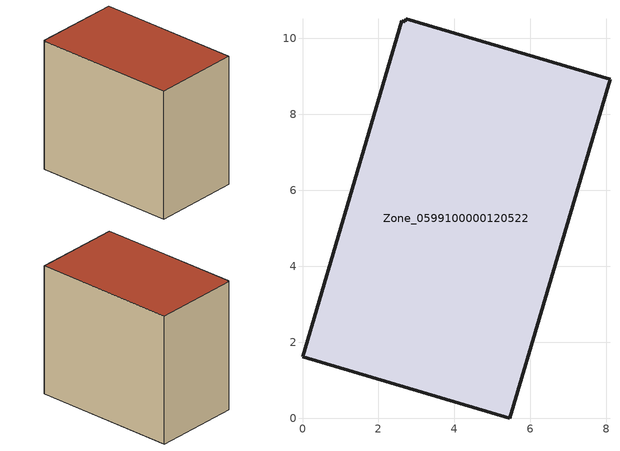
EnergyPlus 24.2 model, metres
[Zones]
Zone_0599100000120522
 floor ground (C_G): 2.72,10.52 8.1,8.92 5.46,0 0,1.62 2.62,10.47 2.7,10.44 z0.54
 wall outside (C_F): 5.46,0 8.1,8.92 2.72,10.52 2.7,10.44 2.62,10.47 0,1.62 5.46,0 z0.54:8.96
 roof outside (C_R): 8.1,8.92 2.72,10.52 2.7,10.44 2.62,10.47 0,1.62 5.46,0 z8.96
[BUILDING]
Pand.0599100000120522: North Axis=0; Terrain=City; Loads Convergence Tolerance Value=0.04; Temperature Convergence Tolerance Value=0.4; Solar Distribution=FullExterior; Maximum Number of Warmup Days=25; Minimum Number of Warmup Days=1
[Site:Location]
Rotterdam.The.Hague.AP_ZH_NLD Design_Conditions: Latitude=51.96; Longitude=4.45; Time Zone=1; Elevation=-4.5
[SITE:GROUNDTEMPERATURE:BUILDINGSURFACE]
18, 18, 18, 18, 18, 18, 18, 18, 18, 18, 18, 18
[MATERIAL] Thermal Absorptance=0.9; Solar Absorptance=0.7; Visible Absorptance=0.7
Name | Roughness | Thickness | Conductivity | Density | Specific Heat
G.TI.1975-1991 | MediumSmooth | 0.15 | 0.288461 | 540 | 1210
F.TI.1975-1991 | Rough | 0.3 | 0.230769 | 1920 | 840
R.TI.1975-1991 | MediumRough | 0.2 | 0.153846 | 1500 | 1000
[CONSTRUCTION]
C_G: G.TI.1975-1991
C_F: F.TI.1975-1991
C_R: R.TI.1975-1991
[ZONE]
Zone_0599100000120522: Type=1; Multiplier=1; Ceiling Height=Autocalculate; Volume=Autocalculate; Floor Area=autocalculate; Part of Total Floor Area=Yes
[ZONEINFILTRATION:DESIGNFLOWRATE]
Infil_Zone_0599100000120522: Zone or ZoneList or Space or SpaceList=Zone_0599100000120522; Schedule=AlwaysOn; Design Flow Rate Calculation Method=Flow/Area; Flow Rate per Floor Area=0.003; Constant Term Coefficient=1; Temperature Term Coefficient=0; Velocity Term Coefficient=0; Velocity Squared Term Coefficient=0
[HVACTEMPLATE:ZONE:IDEALLOADSAIRSYSTEM]
Zone_0599100000120522: Maximum Heating Supply Air Temperature=50; Minimum Cooling Supply Air Temperature=13; Maximum Heating Supply Air Humidity Ratio=0.0156; Minimum Cooling Supply Air Humidity Ratio=0.0077; Heating Limit=NoLimit; Cooling Limit=NoLimit; Dehumidification Control Type=ConstantSensibleHeatRatio; Cooling Sensible Heat Ratio=0.7; Dehumidification Setpoint=60; Humidification Control Type=None; Humidification Setpoint=30; Outdoor Air Method=None; Outdoor Air Flow Rate per Person=0.00944; Outdoor Air Flow Rate per Zone Floor Area=0; Outdoor Air Flow Rate per Zone=0; Demand Controlled Ventilation Type=None; Outdoor Air Economizer Type=NoEconomizer; Heat Recovery Type=None; Sensible Heat Recovery Effectiveness=0.7; Latent Heat Recovery Effectiveness=0.65
[ZONECONTROL:THERMOSTAT]
ThermostatControl_Zone_0599100000120522: Zone or ZoneList=Zone_0599100000120522; Control Type Schedule=DualSetpointControlType; Control 1=Thermostat_Zone_0599100000120522; Temperature Difference Between Cutout And Setpoint=0
[THERMOSTATSETPOINT:DUALSETPOINT]
Thermostat_Zone_0599100000120522: Heating Setpoint Temperature Schedule=HeatingSetpoint_Zone_0599100000120522; Cooling Setpoint Temperature Schedule=CoolingSetpoint_Zone_0599100000120522
[SCHEDULE:COMPACT]
HeatingSetpoint_Zone_0599100000120522: Through: 12/31, For: AllDays, Until: 24:00, 21
CoolingSetpoint_Zone_0599100000120522: Through: 12/31, For: AllDays, Until: 24:00, 24
DualSetpointControlType: Through: 12/31, For: AllDays, Until: 24:00, 4
AlwaysOn: Through: 12/31, For: AllDays, Until: 24:00, 1
